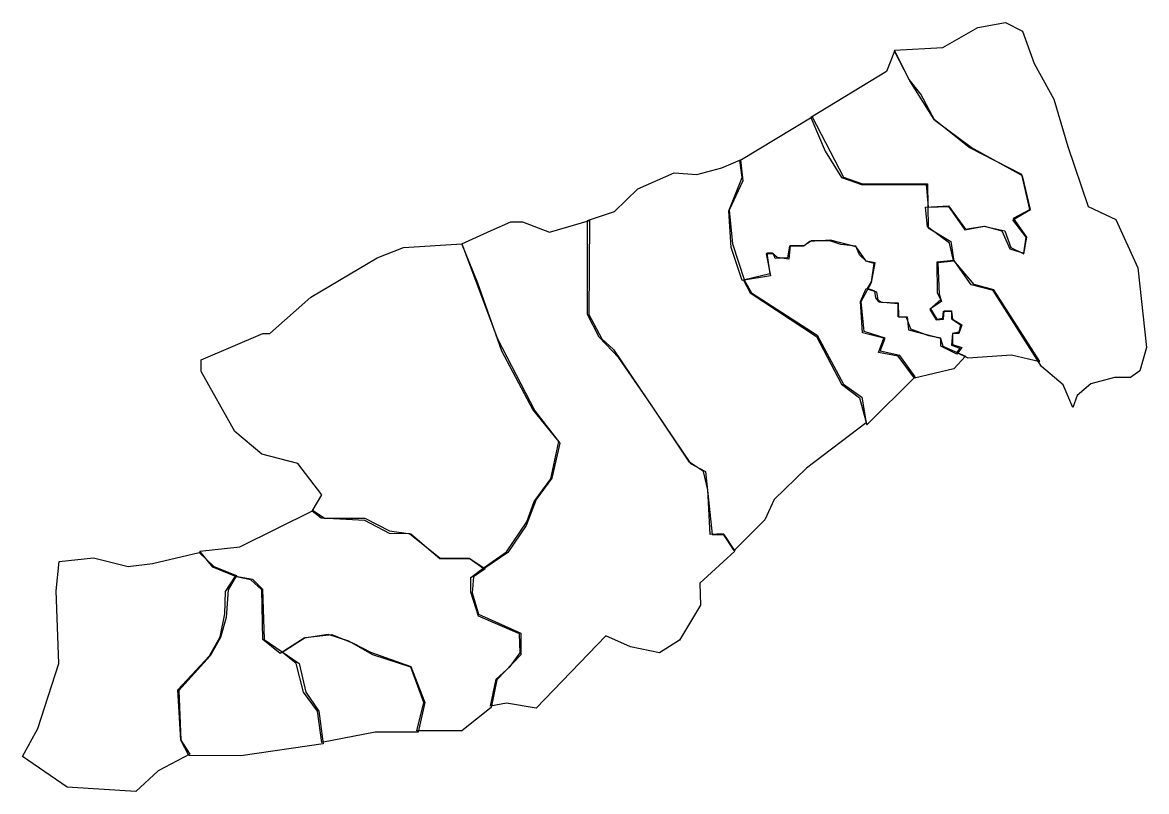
# Model space of a CAD drawing. Extents: x -177 to 563, y 297 to 804.
import ezdxf

# ---------------------------------------------------------------- set-up
doc = ezdxf.new("R2010")
doc.units = 0
doc.layers.add('Layer_1', color=7, linetype='CONTINUOUS')

msp = doc.modelspace()

# ---------------------------------------------------------------- linework, layer by layer
at = {"layer": 'Layer_1', "color": 7}
for points in [[(396.78792, 785.49462), (428.708744, 787.110864), (451.740216, 800.444877), (469.922968, 803.677365), (481.236672, 798.020511), (488.913832, 776.605277), (501.843784, 753.16974), (511.137192, 722.057044), (524.4712, 682.45906), (542.653944, 673.97378), (557.200144, 642.052956), (562.857, 589.525028), (558.412328, 574.170708), (552.351416, 569.726036), (541.845824, 569.726036), (526.087448, 565.685428), (517.198104, 558.008268), (514.36968, 549.927044), (507.904704, 564.8773), (493.762568, 576.999132), (461.841744, 627.1027), (447.295544, 630.739252), (435.577776, 647.709812), (433.153408, 658.215396), (418.607216, 669.125044), (417.395032, 682.054996), (432.345288, 682.863124), (443.659, 667.508804), (455.780832, 669.529108), (469.518904, 666.29662), (473.559512, 655.386972), (482.044792, 651.346364), (484.065096, 662.256012), (475.17576, 674.7819), (486.085408, 680.438756), (480.832608, 703.470236), (446.083368, 721.248916), (423.051888, 739.835724), (406.889448, 765.291569), (396.78792, 785.49462)], [(396.78792, 784.686497), (391.535128, 771.352484), (341.835624, 741.047908), (351.129024, 718.824548), (362.038672, 701.449932), (375.776744, 696.601196), (417.799096, 697.00526), (419.01128, 682.054996), (432.345288, 682.45906), (443.254936, 667.10474), (456.184888, 669.529108), (467.4986, 666.29662), (472.751392, 654.578852), (482.044792, 651.75042), (483.66104, 662.256012), (474.771696, 673.569716), (486.489464, 680.438756), (481.236672, 702.662108), (447.295544, 721.248916), (423.455944, 739.027604), (414.162544, 756.402228), (406.485384, 766.099691), (396.78792, 784.686497)], [(342.643744, 741.451972), (363.250856, 701.853988), (375.776744, 697.409316), (418.607216, 697.409316), (419.01128, 668.316924), (433.961536, 659.42758), (435.98184, 646.497628), (425.476256, 645.285444), (426.284376, 624.678332), (427.900616, 619.829604), (420.62752, 614.980868), (424.668128, 608.111836), (428.708744, 608.919956), (429.1128, 613.364628), (434.365592, 613.364628), (435.17372, 608.111836), (441.234632, 604.475284), (439.214328, 598.818428), (435.17372, 598.818428), (435.17372, 591.545332), (441.234632, 589.525028), (438.002144, 585.080356), (427.49656, 590.333148), (427.49656, 595.58594), (419.415336, 597.202188), (407.697568, 601.64686), (404.869144, 609.324012), (399.212288, 609.728076), (399.212288, 618.213356), (386.686392, 619.42554), (384.666088, 622.253972), (383.857968, 626.698636), (379.009232, 628.314884), (381.837664, 632.759556), (383.453904, 644.881388), (378.201112, 646.497628), (373.75644, 650.538236), (371.332072, 656.195092), (361.634608, 657.407276), (354.361512, 659.831644), (342.23968, 659.831644), (336.986888, 656.195092), (327.693488, 656.195092), (326.481304, 648.517932), (318.40008, 648.113876), (317.187896, 651.346364), (312.339168, 651.346364), (315.167592, 636.800164), (296.580784, 633.567676), (289.307688, 655.386972), (287.691448, 679.630636), (296.580784, 701.449932), (294.964544, 712.763636), (342.643744, 741.451972)], [(378.201112, 539.825524), (339.007192, 509.925004), (317.59196, 489.317892), (311.531048, 475.983876), (291.327992, 455.780828), (284.054896, 466.690476), (275.569616, 466.286412), (273.953368, 495.782868), (271.124944, 507.9047), (261.831536, 513.965612), (235.971632, 552.755476), (215.36452, 582.655988), (202.434568, 596.39406), (194.757408, 611.344324), (194.757408, 673.16566), (212.536096, 679.226572), (227.890416, 694.176828), (251.730016, 704.68242), (266.680272, 703.470236), (283.246776, 707.914908), (295.368608, 713.1677), (296.984848, 699.42962), (288.095504, 680.034692), (290.115808, 657.81134), (298.197032, 633.567676), (302.641704, 625.48646), (345.876232, 597.606244), (363.250856, 565.281364), (375.372688, 556.796084), (378.201112, 539.825524)], [(291.732056, 455.376764), (268.700576, 434.365596), (269.10464, 419.819396), (255.36656, 396.787924), (242.032552, 388.302636), (223.04168, 392.343252), (206.87924, 399.616348), (160.816288, 351.937148), (141.42136, 355.169636), (130.915768, 353.149332), (134.55232, 370.928012), (143.84572, 379.4133), (150.310696, 388.302636), (149.90664, 400.828532), (122.834552, 412.5463), (117.985816, 428.304676), (117.985816, 438.002148), (126.06704, 444.06306), (141.42136, 454.972708), (154.755368, 474.7717), (159.604104, 488.105708), (170.513752, 503.055972), (175.766544, 527.703692), (158.795984, 548.71486), (138.188872, 587.10066), (122.430488, 631.951436), (111.924904, 657.81134), (131.319832, 666.700684), (144.249784, 672.357532), (151.926944, 672.357532), (169.705624, 665.4885), (195.969592, 673.16566), (195.565536, 611.344324), (204.050816, 595.181884), (211.727976, 588.312844), (262.639664, 513.157492), (272.337128, 507.9047), (276.7818, 466.286412), (284.45896, 466.286412), (291.732056, 455.376764)], [(410.525992, 570.1301), (400.424472, 584.272236), (387.49452, 587.10066), (390.727008, 595.58594), (376.988928, 600.030612), (374.968624, 619.829604), (381.837664, 632.355492), (384.262032, 645.285444), (378.201112, 646.497628), (371.736136, 655.791036), (354.765576, 660.235708), (341.027496, 659.42758), (337.390952, 656.599156), (328.097544, 656.599156), (327.289424, 647.709812), (319.612264, 648.921996), (316.379776, 651.75042), (312.743232, 651.75042), (314.763536, 638.012348), (297.388912, 633.97174), (301.833584, 625.48646), (345.472168, 596.798124), (362.038672, 565.281364), (373.75644, 556.39202), (378.605176, 538.61334), (410.525992, 570.1301)], [(111.924904, 657.81134), (135.36044, 595.181884), (160.00816, 547.90674), (176.574664, 526.491508), (171.321872, 503.460028), (160.816288, 489.317892), (154.351312, 472.347332), (142.22948, 454.568644), (126.471096, 443.658996), (116.773632, 450.528036), (97.782768, 450.528036), (77.579715, 466.690476), (64.245702, 467.09454), (48.083261, 475.57982), (19.394929, 477.19606), (13.334014, 481.640732), (19.79899, 492.55038), (4.04061, 513.157492), (-19.79899, 519.218412), (-37.577674, 534.168668), (-59.80103, 573.766644), (-59.80103, 581.443804), (-18.990868, 598.818428), (-14.546197, 598.818428), (12.525891, 622.658028), (56.164482, 648.517932), (73.539106, 655.386972), (111.924904, 657.81134)], [(492.550384, 580.23162), (462.245808, 627.506764), (449.315856, 631.143308), (435.98184, 646.901692), (424.668128, 645.689508), (425.072192, 625.48646), (427.49656, 621.041788), (420.223456, 614.576812), (424.264072, 607.707772), (429.1128, 608.111836), (429.516864, 613.768684), (434.365592, 613.768684), (434.365592, 608.515892), (440.426512, 604.475284), (439.214328, 599.626548), (435.17372, 598.818428), (434.365592, 591.141268), (440.022448, 589.120964), (438.002144, 586.29254), (445.27524, 582.655988), (473.963576, 584.676292), (492.550384, 580.23162)], [(443.659, 583.868172), (435.98184, 575.382892), (410.121936, 569.321972), (399.212288, 583.868172), (386.282336, 586.29254), (389.91888, 595.58594), (375.776744, 599.222492), (374.564568, 619.829604), (378.201112, 628.314884), (385.070152, 626.29458), (385.878272, 621.041788), (388.30264, 619.42554), (399.212288, 619.021484), (399.616344, 609.728076), (405.2732, 609.728076), (406.08132, 601.242796), (427.092496, 595.58594), (428.708744, 590.333148), (443.659, 583.868172)], [(14.142136, 482.044796), (21.415234, 477.19606), (48.083261, 477.19606), (64.245702, 468.71078), (78.387838, 466.690476), (97.378704, 450.528036), (117.177696, 450.528036), (127.279224, 443.658996), (119.602064, 438.406204), (118.793936, 427.90062), (122.834552, 413.758484), (150.71476, 401.232588), (150.71476, 387.090452), (134.956384, 370.523956), (131.319832, 352.341212), (111.924904, 336.986892), (82.428448, 336.986892), (86.87312, 355.5737), (78.387838, 379.009236), (53.336054, 387.090452), (37.577674, 395.979796), (23.8396, 400.424468), (8.08122, 398.0001), (-7.677159, 387.89858), (-18.990868, 397.19198), (-19.79899, 429.920924), (-27.072088, 436.3859), (-36.365492, 438.406204), (-52.123871, 444.87118), (-60.609153, 455.376764), (-34.345186, 458.205196), (14.142136, 482.044796)], [(-61.013214, 454.568644), (-51.31575, 445.275244), (-36.365492, 439.214324), (-42.022346, 429.920924), (-43.234529, 411.73818), (-46.871078, 398.404164), (-53.740115, 386.282332), (-74.347227, 363.654916), (-73.135044, 330.925972), (-67.074129, 321.632572), (-88.085304, 310.722924), (-102.631496, 296.984852), (-147.886336, 299.813276), (-177.382784, 320.016324), (-167.281264, 338.603132), (-153.543184, 381.433604), (-155.159432, 429.112804), (-153.139128, 448.507732), (-130.511712, 450.9321), (-107.884288, 445.275244), (-91.721848, 447.295548), (-61.013214, 454.568644)], [(-37.173614, 438.810268), (-25.859905, 436.789964), (-19.394929, 430.324988), (-18.182746, 397.19198), (4.848732, 381.433604), (9.293403, 362.442732), (17.778685, 349.916844), (20.607112, 328.501612), (-33.537065, 320.420388), (-67.882251, 320.824452), (-73.135044, 330.925972), (-75.15535, 364.05898), (-54.144177, 386.282332), (-47.275139, 398.808228), (-44.042651, 414.162548), (-43.63859, 428.70874), (-37.173614, 438.810268)], [(-6.464976, 388.7067), (8.889342, 398.404164), (26.263966, 400.424468), (40.406102, 394.767612), (51.71981, 388.7067), (78.387838, 379.4133), (87.68124, 355.5737), (83.236568, 336.178764), (54.952298, 336.178764), (19.79899, 329.309732), (16.970562, 349.916844), (7.677159, 362.442732), (2.828427, 381.433604), (-6.464976, 388.7067)]]:
    msp.add_lwpolyline(points, close=True, dxfattribs=at)

doc.saveas('drawing.dxf')
